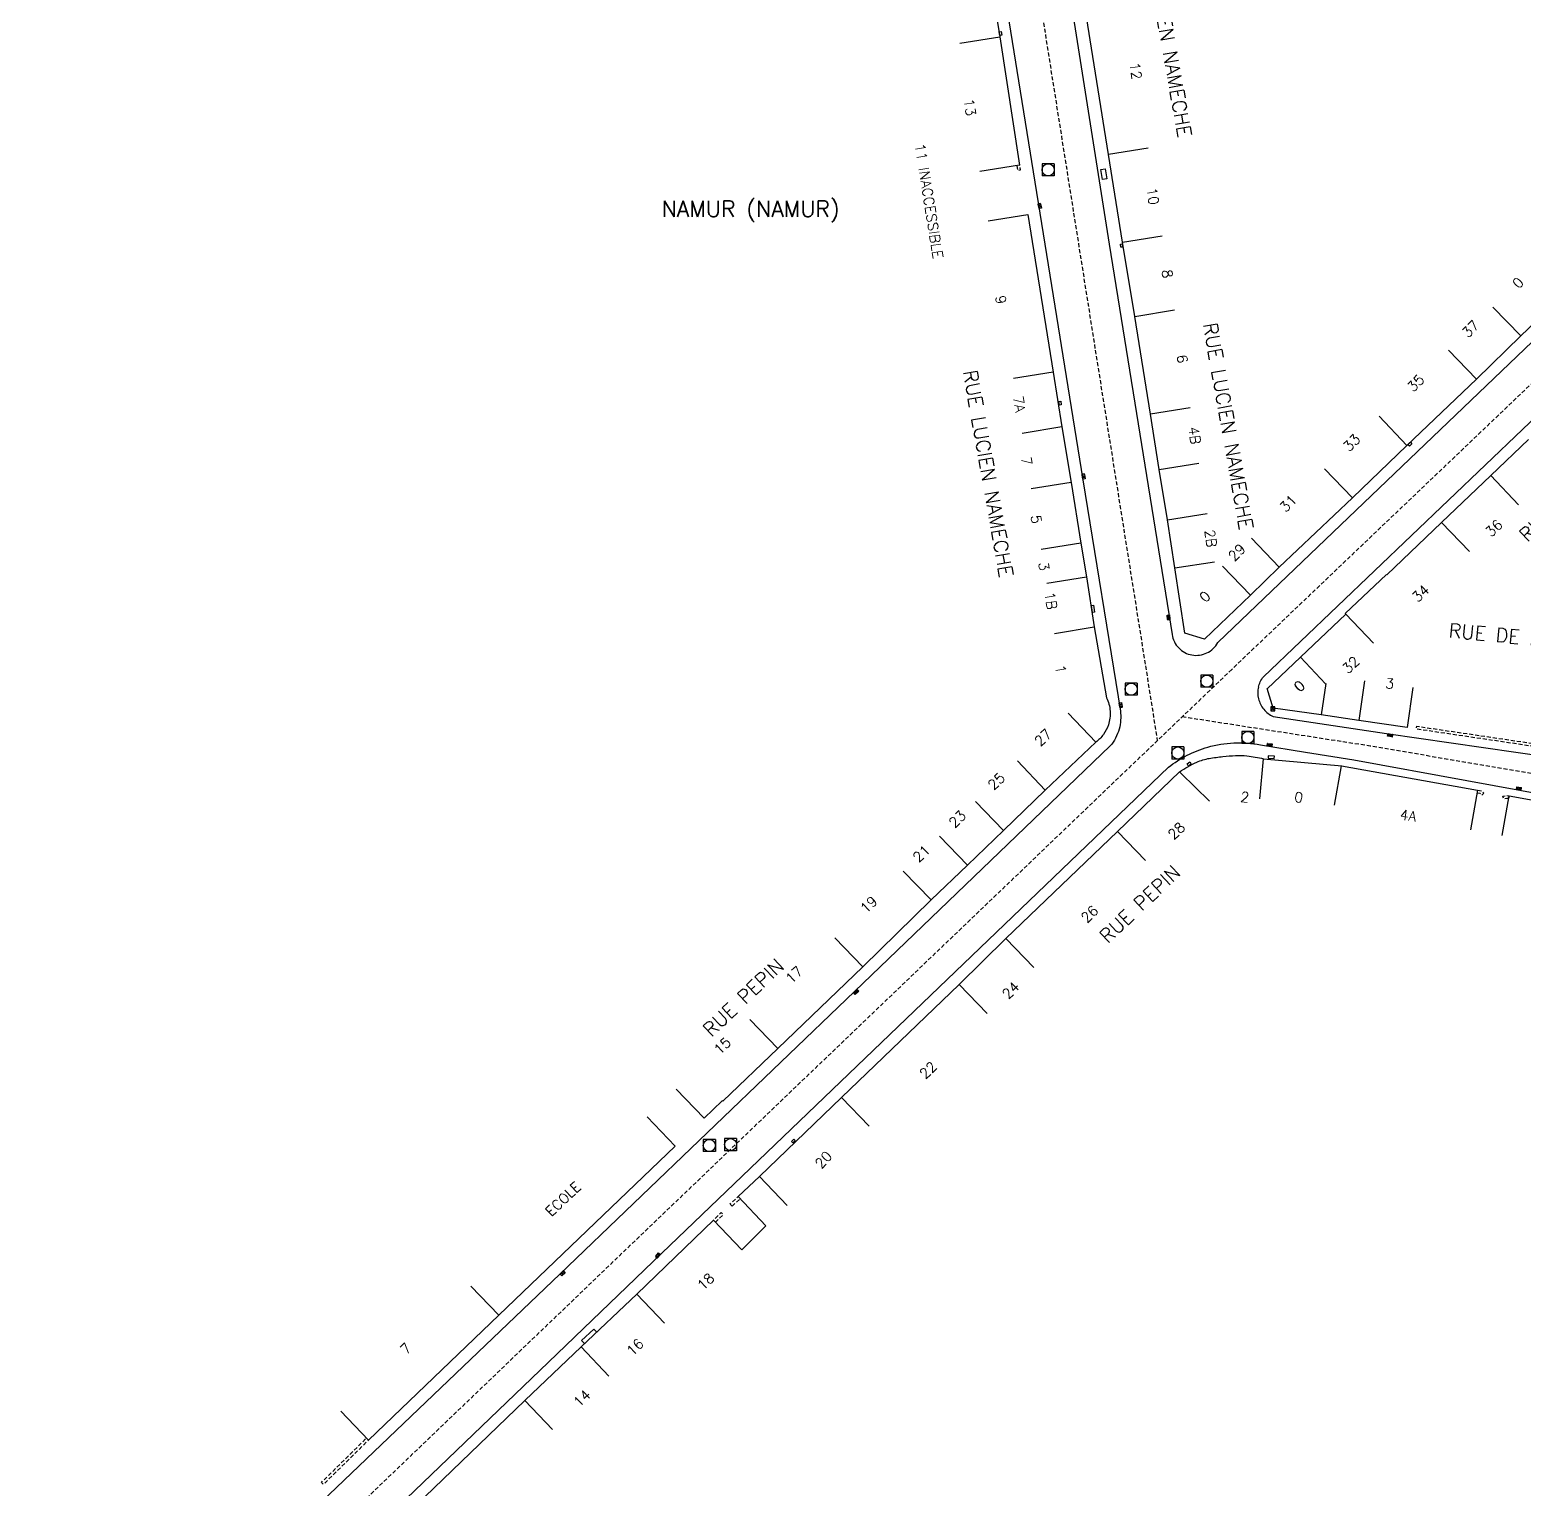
# Model space of a CAD drawing. Header units: millimetres. Extents: x 185000 to 186001, y 128000 to 129000.
# Drawn here: x 185372.4 to 185558.1, y 128354.2 to 128535.6 of the extents above; entities that cross this region are included whole.
import ezdxf
from ezdxf.enums import TextEntityAlignment as Align

# ---------------------------------------------------------------- set-up
doc = ezdxf.new("R2010")
doc.units = ezdxf.units.MM
doc.linetypes.add('DASHED', pattern=[0.75, 0.5, -0.25])
doc.layers.get('0').update_dxf_attribs({"linetype": 'CONTINUOUS'})
for name, color, linetype in [('W0001', 6, 'DASHED'), ('W0008', 7, 'CONTINUOUS'), ('W0017', 7, 'CONTINUOUS'), ('W0100', 7, 'CONTINUOUS'), ('W0112', 1, 'DASHED'), ('W0330', 7, 'CONTINUOUS'), ('W0400', 7, 'CONTINUOUS'), ('W0420', 7, 'CONTINUOUS'), ('W0980', 7, 'CONTINUOUS'), ('W0984', 7, 'CONTINUOUS'), ('W0989', 7, 'CONTINUOUS'), ('W0991', 7, 'CONTINUOUS'), ('W1102', 7, 'CONTINUOUS')]:
    doc.layers.add(name, color=color, linetype=linetype)
doc.styles.get("Standard").update_dxf_attribs({"font": 'romans.shx', "width": 0.85})

# ---------------------------------------------------------------- blocks, each defined once
blk = doc.blocks.new('T400')
for p, q in [((-0.15, 0.3), (0.15, 0.3)), ((-0.15, -0.25), (-0.15, 0.3)), ((-0.15, 0.15), (0.15, 0.15)), ((-0.15, 0), (0.15, 0)), ((0.15, 0.3), (0.15, -0.25)), ((-0.15, -0.15), (0.15, -0.15)), ((-0.15, -0.25), (-0.15, -0.3)), ((-0.15, -0.3), (0.15, -0.3)), ((0.15, -0.3), (0.15, -0.25))]:
    blk.add_line(p, q)
blk = doc.blocks.new('T420')
for p, q in [((0.75, 0.75), (-0.75, 0.75)), ((-0.75, 0.75), (-0.75, -0.75)), ((0.75, 0.75), (0.75, -0.75)), ((0.75, -0.75), (-0.75, -0.75))]:
    blk.add_line(p, q)
blk.add_ellipse((0, 0), major_axis=(-0.53, 0.53), ratio=1, start_param=3.926991, end_param=10.210176)
blk = doc.blocks.new('t330o')
at = {"color": 0, "linetype": 'Continuous'}
for p, q in [((0.25, -0.25), (-0.25, 0.25)), ((-0.25, -0.25), (0.25, 0.25)), ((-0.25, 0.25), (-0.25, -0.25)), ((0.25, 0.25), (-0.25, 0.25)), ((0.25, -0.25), (0.25, 0.25)), ((-0.25, -0.25), (0.25, -0.25)), ((-0.25, -0.25), (-0.25, -0.25))]:
    blk.add_line(p, q, dxfattribs=at)

msp = doc.modelspace()

# ---------------------------------------------------------------- linework, layer by layer
at = {"layer": 'W0001', "flags": 128}
for points in [[(185790.54, 128712.4), (185726.25, 128651.38), (185661.3, 128589.57), (185635.68, 128565.64), (185620.13, 128550), (185561.08, 128493.46), (185521.85, 128456.06)], [(185490.2, 128588.34), (185491.91, 128577.74), (185504.7, 128496.93), (185512.6, 128447.2)], [(185521.86, 128456.07), (185509.4, 128444.14), (185447.98, 128385.32), (185403.47, 128342.64), (185374.76, 128315.93)], [(185600.32, 128198.72), (185593.86, 128245.98), (185593.58, 128265.47), (185595.08, 128280.15), (185598.24, 128290.19), (185610.64, 128312.41), (185620.01, 128322.29), (185632.9, 128335), (185639.85, 128345.28), (185652.95, 128366.44), (185661.04, 128380.47), (185666.33, 128390.62), (185656.88, 128399.24), (185648.03, 128413.11), (185645.67, 128416.27), (185638.37, 128423.18), (185630.96, 128428.09), (185618.03, 128433.46), (185609.88, 128435.72), (185603.19, 128436.76), (185588.27, 128438.13), (185539.06, 128446.53), (185515.69, 128450.16)]]:
    msp.add_lwpolyline(points, dxfattribs=at)
at = {"layer": 'W0008', "flags": 128}
for points in [[(185494.42, 128586.51), (185496.52, 128573.21), (185496.67, 128572.03), (185502.15, 128537.32), (185506.63, 128508.96), (185514.44, 128460.41, 0.157203), (185515.26, 128458.73, 0.157203), (185516.91, 128457.86, 0.158182), (185518.77, 128458.12)], [(185518.77, 128458.11, 0.158182), (185520.13, 128459.41), (185572.59, 128509.6), (185595.13, 128531.15), (185619.78, 128554.66, 0.095995), (185620.77, 128556.45, 0.095995), (185621.02, 128558.48, 0.095221), (185620.5, 128560.44, 0.095221), (185619.29, 128562.07), (185618.66, 128562.65), (185616.18, 128564.66), (185610.45, 128568.98, 0.012718), (185607.88, 128570.93, 0.012718), (185605.21, 128572.73, 0.014087), (185602.16, 128574.58, 0.014087), (185599, 128576.24)], [(185492.3, 128548.09), (185497.77, 128514.09), (185503.34, 128479.64), (185508.01, 128450.89, -0.050322), (185508.04, 128449.76, -0.050322), (185507.85, 128448.64, -0.052996), (185507.41, 128447.53, -0.052996), (185506.74, 128446.54), (185474.94, 128416), (185438.3, 128380.84), (185406.84, 128350.78), (185399.34, 128343.58), (185372.4, 128319.15)], [(185525.16, 128453.85, -0.114135), (185525.79, 128455.15), (185567.23, 128494.68)], [(185525.17, 128453.87, 0.114135), (185525.18, 128452.42, 0.116513), (185525.83, 128451.11, 0.116513), (185527.01, 128450.22), (185541.08, 128448.1), (185553.14, 128446.35), (185569.25, 128444.03), (185590.82, 128440.87), (185604.44, 128438.91)], [(185377.03, 128312.63), (185395.45, 128330.2), (185405.69, 128339.95), (185436.88, 128369.89), (185450.99, 128383.45), (185460.98, 128393.06), (185513.99, 128443.89, -0.049002), (185516.31, 128445.39, -0.049002), (185518.87, 128446.4, -0.058744), (185522.12, 128446.93, -0.058744), (185525.41, 128446.69), (185531.02, 128445.78), (185537.03, 128444.83), (185551.1, 128442.25), (185585.09, 128436.03), (185588.12, 128435.56), (185589.14, 128435.46), (185594.24, 128435.33), (185597.28, 128435.24), (185604.35, 128434.56)]]:
    msp.add_lwpolyline(points, format="xyb", dxfattribs=at)
msp.add_lwpolyline([(185441.39, 128372.2), (185441.01, 128372.6), (185442.53, 128374.02), (185442.9, 128373.64)], dxfattribs=at)
at = {"layer": 'W0017', "flags": 128}
msp.add_lwpolyline([(185506.1, 128518.33), (185506.34, 128517.09), (185505.8, 128516.99), (185505.57, 128518.23)], close=True, dxfattribs=at)
at = {"layer": 'W0100', "flags": 128}
for points in [[(185448.38, 128585.37), (185449.51, 128590.24), (185472.16, 128585.02), (185483.75, 128582.43), (185485.8, 128580.22), (185486.22, 128577.41), (185489.18, 128558.7), (185490.45, 128550.61), (185491.61, 128543.26), (185493, 128534.72), (185495.48, 128518.77), (185490.54, 128518)], [(185518.45, 128459.81), (185516, 128460.57), (185514.77, 128468.68), (185513.86, 128474.68), (185512.84, 128480.93), (185511.74, 128487.82), (185509.8, 128499.97), (185508.27, 128509.19), (185506.51, 128520.11), (185503.46, 128539.3), (185499.66, 128563.41), (185498.04, 128573.81)], [(185568.34, 128514.4), (185571.76, 128510.75), (185564.04, 128503.54), (185557.8, 128497.54), (185552.29, 128492.15), (185543.64, 128483.93), (185536.86, 128477.4), (185527.77, 128468.78), (185524.19, 128465.29), (185518.45, 128459.81)], [(185526.26, 128453.66), (185530.4, 128457.58), (185536.04, 128462.93), (185535.96, 128463.02), (185541.08, 128467.88), (185541.15, 128467.81), (185547.95, 128474.34), (185554.07, 128480.16), (185558.77, 128484.64)], [(185544.36, 128453.8), (185543.66, 128448.85), (185537.65, 128449.69), (185532.96, 128450.41), (185527.01, 128451.25), (185526.27, 128453.68)], [(185378.94, 128305.55), (185375.49, 128309.17), (185390.4, 128323.36), (185398.64, 128331.18), (185406.51, 128338.73), (185415.86, 128347.74), (185433.94, 128365.15), (185440.97, 128371.8), (185447.87, 128378.37), (185457.39, 128387.55), (185460.93, 128383.88), (185463.91, 128386.87), (185460.49, 128390.52), (185463.14, 128393.01), (185473.31, 128402.84), (185487.96, 128416.87), (185493.76, 128422.59), (185507.66, 128435.91), (185515.37, 128443.31), (185515.51, 128443.17)], [(185535.52, 128444.09), (185552.43, 128441.04), (185551.55, 128436.12)], [(185555.46, 128435.41), (185556.34, 128440.34), (185559.79, 128439.71), (185559.77, 128439.62), (185564.1, 128438.82), (185565.08, 128438.65), (185565.11, 128438.76), (185572.89, 128437.26), (185577.51, 128436.36), (185582.64, 128435.46), (185581.78, 128430.54)], [(185449.17, 128400.4), (185452.63, 128396.79), (185430.71, 128375.75), (185414.51, 128360.22), (185411.05, 128363.82)]]:
    msp.add_lwpolyline(points, dxfattribs=at)
for points in [[(185493.2, 128535.41), (185493.28, 128534.95), (185493.03, 128534.9), (185492.95, 128535.37)], [(185508.07, 128508.56), (185508, 128508.96), (185508.22, 128508.99), (185508.28, 128508.59)], [(185500.59, 128489.41), (185500.64, 128488.97), (185500.43, 128488.94), (185500.37, 128489.38)], [(185544.26, 128484.13), (185543.95, 128483.81), (185543.77, 128483.99), (185544.08, 128484.31)], [(185504.65, 128464.07), (185504.79, 128463.2), (185504.54, 128463.16), (185504.4, 128464.03)], [(185527.16, 128445.28), (185526.4, 128445.33), (185526.38, 128445.02), (185527.14, 128444.97)], [(185516.3, 128444.33), (185516.66, 128444.55), (185516.8, 128444.3), (185516.45, 128444.09)], [(185467.39, 128397.63), (185467.56, 128397.46), (185467.27, 128397.17), (185467.1, 128397.34)]]:
    msp.add_lwpolyline(points, close=True, dxfattribs=at)
for points in [[(185491.56, 128511.84), (185496.5, 128512.63), (185499.65, 128493.03), (185500.74, 128486.22), (185501.87, 128479.31), (185503.1, 128471.77), (185503.78, 128467.57), (185504.75, 128461.34), (185506.28, 128452.54, -0.097286), (185506.73, 128450.88, -0.097286), (185506.51, 128449.18, -0.076997), (185505.89, 128447.97, -0.076997), (185504.94, 128447), (185498.66, 128441.06), (185493.46, 128436.04), (185488.99, 128431.71), (185484.47, 128427.39), (185475.96, 128419.08), (185465.4, 128408.91), (185458.56, 128402.35), (185458.49, 128402.42), (185456.23, 128400.27), (185452.78, 128403.88)], [(185515.37, 128443.31, -0.044089), (185517.51, 128444.53, -0.067711), (185519.06, 128445, -0.012245), (185520.74, 128445.22, -0.012934), (185522.34, 128445.36, -0.043883), (185523.74, 128445.32, -0.02923), (185525.81, 128444.95), (185535.55, 128444.08)]]:
    msp.add_lwpolyline(points, format="xyb", dxfattribs=at)
at = {"layer": 'W0112', "flags": 128}
for points in [[(185495.12, 128518.71), (185495.25, 128518.12), (185495.6, 128518.2), (185495.48, 128518.77)], [(185552.43, 128441.04), (185552.92, 128440.98), (185553.21, 128440.67), (185552.96, 128440.43), (185552.75, 128440.65), (185552.37, 128440.69)], [(185457.63, 128387.29), (185458.61, 128388.25), (185458.36, 128388.51), (185457.39, 128387.55)]]:
    msp.add_lwpolyline(points, dxfattribs=at)
for points in [[(185559.18, 128446.88), (185559.13, 128446.52), (185544.82, 128448.65), (185544.87, 128449)], [(185556.28, 128439.99), (185556.04, 128440.03), (185555.67, 128439.93), (185555.58, 128440.28), (185556.02, 128440.39), (185556.34, 128440.34)], [(185459.73, 128389.31), (185459.48, 128389.57), (185460.49, 128390.52), (185460.73, 128390.26)], [(185414.26, 128360.47), (185414.51, 128360.22), (185408.91, 128354.71), (185408.67, 128354.96)]]:
    msp.add_lwpolyline(points, close=True, dxfattribs=at)
at = {"layer": 'W1102'}
for p, q in [((185488.06, 128533.93), (185493, 128534.72)), ((185511.45, 128520.9), (185506.51, 128520.11)), ((185508.27, 128509.19), (185513.21, 128510)), ((185509.8, 128499.97), (185514.74, 128500.78)), ((185554.32, 128501.13), (185557.8, 128497.54)), ((185552.29, 128492.15), (185548.82, 128495.75)), ((185499.65, 128493.03), (185494.72, 128492.24)), ((185516.67, 128488.61), (185511.74, 128487.82)), ((185540.19, 128487.54), (185543.64, 128483.93)), ((185500.74, 128486.22), (185495.81, 128485.42)), ((185512.84, 128480.93), (185517.78, 128481.73)), ((185533.4, 128481.01), (185536.86, 128477.4)), ((185554.07, 128480.16), (185557.52, 128476.54)), ((185501.87, 128479.31), (185496.93, 128478.51)), ((185513.86, 128474.68), (185518.8, 128475.45)), ((185547.95, 128474.34), (185551.41, 128470.73)), ((185503.1, 128471.77), (185498.17, 128470.97)), ((185527.77, 128468.78), (185524.31, 128472.38)), ((185514.77, 128468.68), (185519.72, 128469.43)), ((185498.84, 128466.79), (185503.78, 128467.57)), ((185524.19, 128465.29), (185520.72, 128468.89)), ((185536.04, 128462.93), (185539.48, 128459.31)), ((185499.82, 128460.53), (185504.75, 128461.34)), ((185533.52, 128454.28), (185530.4, 128457.58)), ((185533.54, 128454.32), (185532.96, 128450.41)), ((185538.37, 128454.64), (185537.65, 128449.69)), ((185501.5, 128450.63), (185504.94, 128447)), ((185525.36, 128439.97), (185525.81, 128444.95)), ((185498.66, 128441.06), (185495.21, 128444.68)), ((185515.51, 128443.17), (185519.07, 128439.67)), ((185534.63, 128439.17), (185535.52, 128444.09)), ((185489.98, 128439.64), (185493.46, 128436.04)), ((185507.66, 128435.91), (185511.12, 128432.3)), ((185488.99, 128431.71), (185485.52, 128435.31)), ((185480.99, 128430.98), (185484.47, 128427.39)), ((185472.48, 128422.67), (185475.96, 128419.08)), ((185497.25, 128419.01), (185493.76, 128422.59)), ((185491.45, 128413.29), (185487.96, 128416.87)), ((185461.93, 128412.51), (185465.4, 128408.91)), ((185473.31, 128402.84), (185476.78, 128399.24)), ((185466.59, 128389.39), (185463.14, 128393.01)), ((185427.25, 128379.36), (185430.71, 128375.75)), ((185447.87, 128378.37), (185451.33, 128374.75)), ((185440.97, 128371.8), (185444.41, 128368.18)), ((185437.39, 128361.53), (185433.94, 128365.15))]:
    msp.add_line(p, q, dxfattribs=at)

# ---------------------------------------------------------------- block references
at = {"layer": 'W0330'}
msp.add_blockref('t330o', (185526.98, 128451.15), dxfattribs=at)
at = {"layer": 'W0400'}
for p, rotation in [((185497.99, 128513.7), 193.4430019276981), ((185503.44, 128480.05), 187.9096987616212), ((185514, 128462.54), 5.154146262448823), ((185508.06, 128451.63), 8.3709502651353), ((185526.55, 128446.68), 263.881605881866), ((185541.56, 128447.87), 78.89600040524056), ((185557.57, 128441.25), 81.48450054088403), ((185475.15, 128415.96), 129.2295016521448), ((185450.5, 128383.19), 317.9176585178633), ((185438.66, 128380.97), 134.6494221976132)]:
    msp.add_blockref('T400', p, dxfattribs=dict(at, rotation=rotation))
at = {"layer": 'W0420'}
for p in [(185499.03, 128518.19), (185509.35, 128453.61), (185518.76, 128454.6), (185523.85, 128447.6), (185515.15, 128445.67), (185456.89, 128396.86), (185459.53, 128396.96)]:
    msp.add_blockref('T420', p, dxfattribs=at)

# ---------------------------------------------------------------- texts
at = {"layer": 'W0980'}
msp.add_text('NAMUR (NAMUR)', height=2, dxfattribs=at).set_placement((185462.03, 128513.2), align=Align.MIDDLE)
at = {"layer": 'W0984'}
for s, rotation, p in [('11 INACCESSIBLE', 279.082, (185484.21, 128514.32)), ('ECOLE', 43.44, (185438.71, 128390.2))]:
    msp.add_text(s, height=1.25, rotation=rotation, dxfattribs=at).set_placement(p, align=Align.MIDDLE)
at = {"layer": 'W0989'}
for s, rotation, p in [('RUE LUCIEN NAMECHE', 280.0147, (185513.76, 128535.13)), ('RUE LUCIEN NAMECHE', 280.0147, (185521.41, 128486.31)), ('RUE LUCIEN NAMECHE', 280.0147, (185491.57, 128480.41)), ('RUE PEPIN', 43.4242, (185562.61, 128476.78)), ("RUE DE L' ETOILE", 354.6417, (185559.23, 128459.96)), ('RUE PEPIN', 43.5553, (185510.43, 128426.89)), ('RUE PEPIN', 43.5553, (185461.12, 128415.26))]:
    msp.add_text(s, height=1.75, rotation=rotation, dxfattribs=at).set_placement(p, align=Align.MIDDLE)
at = {"layer": 'W0991'}
for s, rotation, p in [('12', 278.669, (185509.92, 128530.49)), ('13', 278.8333, (185489.3, 128525.97)), ('10', 278.669, (185512.05, 128514.91)), ('8', 278.669, (185513.84, 128505.26)), ('0', 45.124, (185557.45, 128504.14)), ('9', 279.082, (185493.14, 128502.04)), ('37', 45.124, (185551.55, 128498.42)), ('6', 278.669, (185515.71, 128494.68)), ('35', 45.124, (185544.74, 128491.67)), ('7A', 279.082, (185495.42, 128489.07)), ('4B', 278.669, (185517.23, 128485.17)), ('33', 45.124, (185536.78, 128484.26)), ('7', 279.082, (185496.37, 128481.97)), ('31', 45.124, (185528.87, 128476.71)), ('5', 279.082, (185497.55, 128474.73)), ('36', 43.5854, (185554.46, 128473.63)), ('2B', 278.669, (185519.25, 128472.36)), ('29', 45.124, (185522.49, 128470.62)), ('3', 279.082, (185498.5, 128468.88)), ('1B', 279.082, (185499.36, 128464.61)), ('0', 45.2551, (185518.5, 128465.12)), ('0', 45.124, (185518.52, 128465.12)), ('34', 43.4552, (185545.34, 128465.51)), ('1', 279.8537, (185500.59, 128456.09)), ('32', 43.5101, (185536.66, 128456.63)), ('0', 43.5101, (185530.26, 128453.97)), ('0', 43.6412, (185530.27, 128454)), ('3', 355.4334, (185541.5, 128454.31)), ('27', 43.44, (185498.39, 128447.6)), ('25', 43.44, (185492.59, 128442.15)), ('2', 353.3047, (185523.49, 128440.19)), ('0', 352.6609, (185530.18, 128440.15)), ('23', 43.44, (185487.74, 128437.46)), ('4A', 352.6609, (185543.79, 128437.9)), ('28', 43.8132, (185514.98, 128436)), ('21', 43.44, (185483.27, 128433.16)), ('19', 43.44, (185476.72, 128426.81)), ('26', 43.7713, (185504.17, 128425.64)), ('17', 43.44, (185467.44, 128418.09)), ('24', 44.6379, (185494.37, 128416.17)), ('15', 43.44, (185458.52, 128409.24)), ('22', 43.7573, (185484.1, 128406.24)), ('20', 47.6007, (185471.08, 128395.09)), ('18', 43.9182, (185456.45, 128379.93)), ('16', 43.9182, (185447.65, 128371.77)), ('7', 43.44, (185419.15, 128371.59)), ('14', 43.9182, (185441.05, 128365.41))]:
    msp.add_text(s, height=1.25, rotation=rotation, dxfattribs=at).set_placement(p, align=Align.MIDDLE)

doc.saveas('drawing.dxf')
